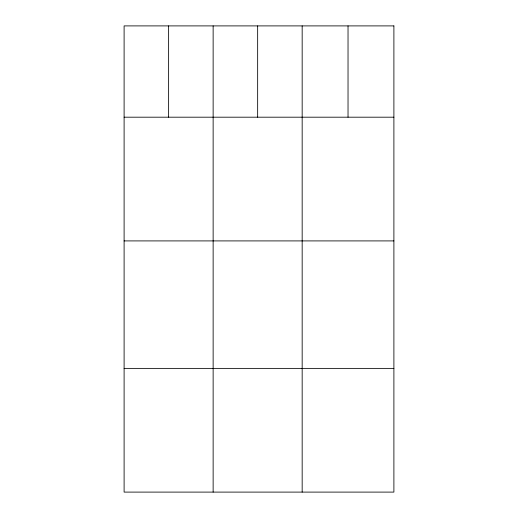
<?xml version="1.0" encoding="UTF-8"?>
<svg xmlns="http://www.w3.org/2000/svg" width="518" height="518" viewBox="0 0 518 518"><rect width="100%" height="100%" fill="white"/><g stroke="black" fill="none" stroke-linecap="round" stroke-linejoin="round"><path stroke-width="0.78" d="M124.106 117.191L393.894 117.191M124.106 240.909L393.894 240.909M124.106 368.382L393.894 368.382M348.031 25.9L348.031 117.191M302.169 25.9L302.169 492.1M257.653 25.9L257.653 117.191M213.138 25.9L213.138 492.1M168.622 25.9L168.622 117.191M393.894 25.9L124.106 25.9L124.106 492.1L393.894 492.1L393.894 25.9"/></g></svg>
